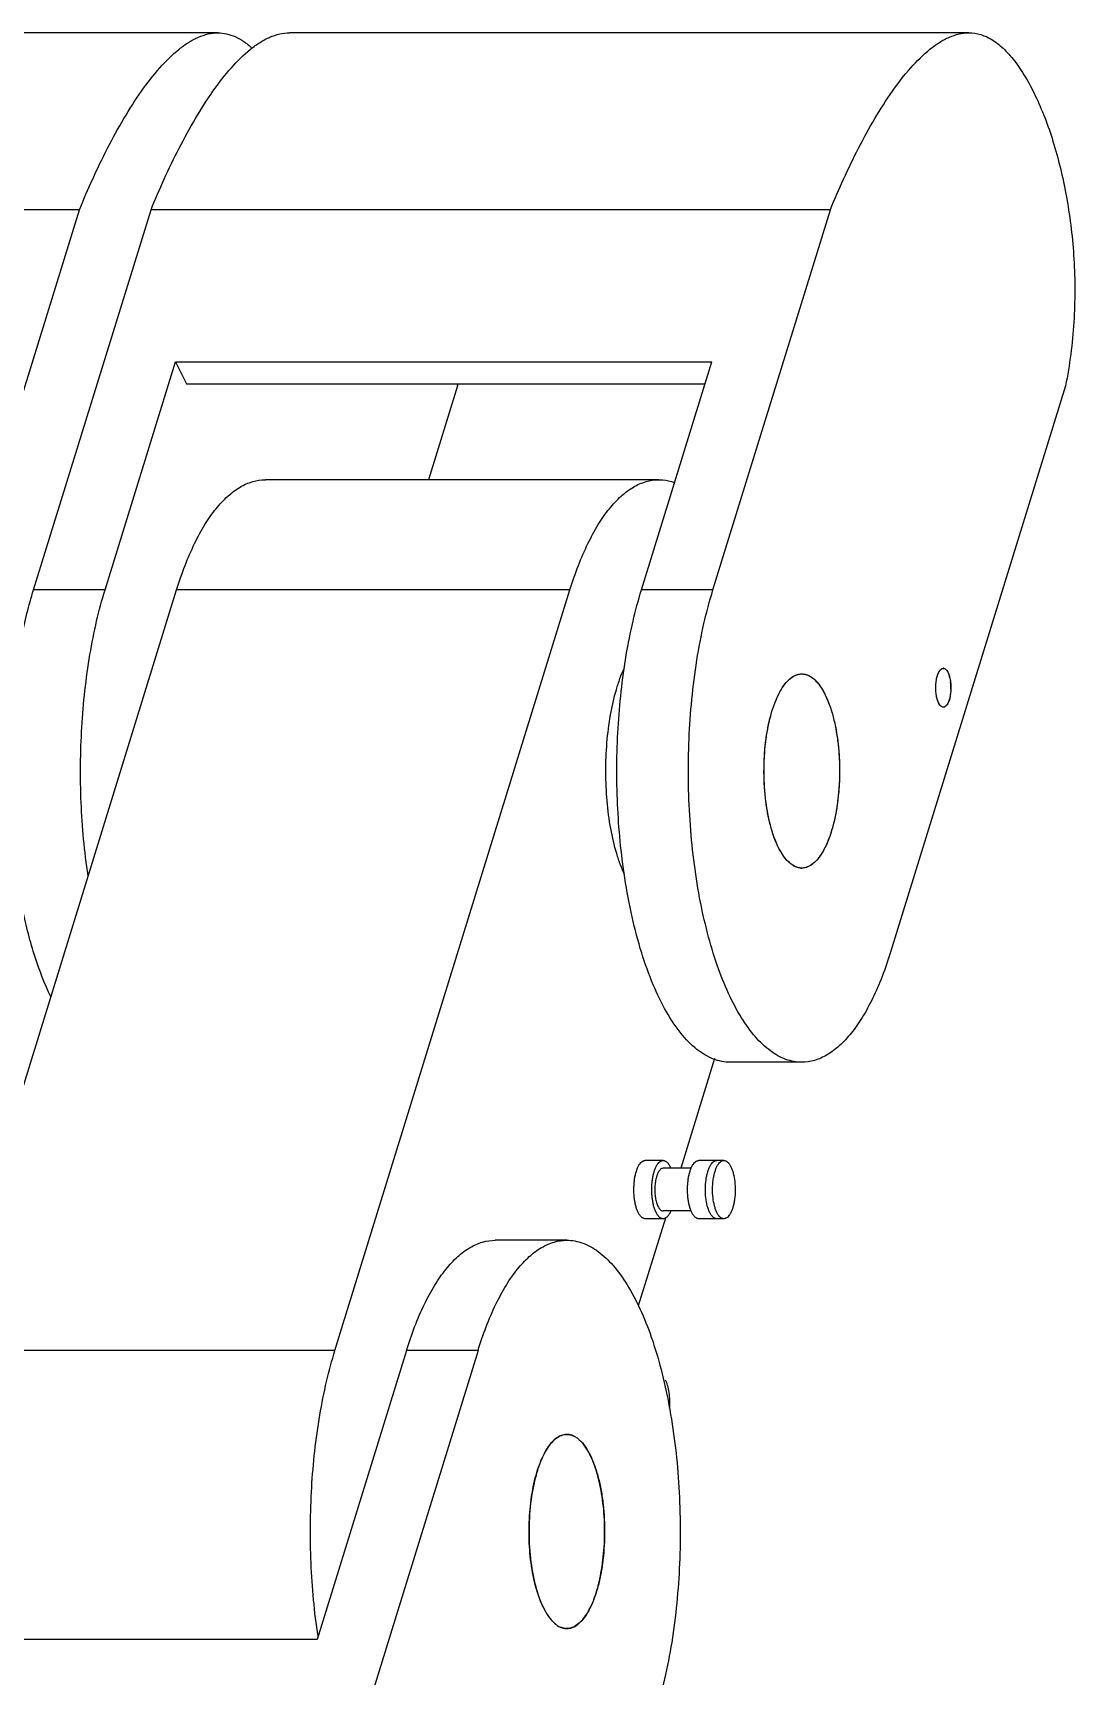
# Model space of a CAD drawing. Header units: inches. Extents: x 0 to 22, y 0 to 17.
# Drawn here: x 16.858 to 17.915, y 14.071 to 15.737 of the extents above; entities that cross this region are included whole.
import ezdxf

# ---------------------------------------------------------------- set-up
doc = ezdxf.new("R2010")
doc.units = ezdxf.units.IN
doc.header["$LTSCALE"] = 1.21
doc.header["$MEASUREMENT"] = 0
doc.layers.get('0').update_dxf_attribs({"linetype": 'CONTINUOUS'})
doc.layers.add('02___PRT_ALL_AXES', color=7, linetype='CONTINUOUS')

msp = doc.modelspace()

# ---------------------------------------------------------------- linework, layer by layer
at = {"color": 7, "linetype": 'Continuous'}
for p, q in [((17.0462, 15.7369), (16.3572, 15.7369)), ((17.8077, 15.7369), (17.1187, 15.7369)), ((16.9057, 15.5576), (16.2168, 15.5576)), ((16.7866, 15.1721), (16.9057, 15.5576)), ((16.8591, 15.1721), (16.9783, 15.5576)), ((17.6672, 15.5576), (16.9783, 15.5576)), ((17.5481, 15.1721), (17.6672, 15.5576)), ((17.9056, 15.3789), (17.7283, 14.805)), ((17.7794, 15.0542), (17.7788, 15.0547)), ((17.7818, 15.0532), (17.7811, 15.0533)), ((17.6223, 14.8989), (17.6204, 14.9013)), ((17.6294, 14.8927), (17.6273, 14.8941)), ((17.6382, 14.6932), (17.5657, 14.6932)), ((17.3099, 14.4011), (17.0313, 13.4996)), ((17.2373, 14.4011), (17.1468, 14.1081)), ((17.3099, 14.4011), (17.2373, 14.4011)), ((17.1468, 14.1081), (16.6029, 14.1081))]:
    msp.add_line(p, q, dxfattribs=at)
for centre, radius, start, end in [((17.6382, 14.9051), 0.015, 263.7673, 269.9956), ((17.3988, 14.2973), 0.0188, 63.4301, 68.0343), ((17.3841, 14.2799), 0.0418, 38.4201, 42.1665), ((17.4151, 14.1545), 0.0408, 218.3883, 222.222), ((17.401, 14.1378), 0.0188, 243.4226, 248.0173)]:
    msp.add_arc(centre, radius, start, end, dxfattribs=at)
for points, knots in [([(16.9057, 15.5576), (16.91, 15.568), (16.919, 15.589), (16.9339, 15.6199), (16.9502, 15.6498), (16.9677, 15.6772), (16.9861, 15.7011), (17.0025, 15.7175), (17.0161, 15.7273), (17.026, 15.7327), (17.036, 15.736), (17.0428, 15.7369), (17.0462, 15.7369)], [0, 0, 0, 0, 0.14277, 0.289472, 0.434821, 0.573802, 0.701902, 0.815614, 0.866603, 0.913822, 0.957894, 1, 1, 1, 1]), ([(16.9783, 15.5576), (16.9825, 15.568), (16.9915, 15.589), (17.0064, 15.6199), (17.0228, 15.6498), (17.0402, 15.6772), (17.0586, 15.7011), (17.075, 15.7175), (17.0886, 15.7273), (17.0985, 15.7327), (17.1085, 15.736), (17.1154, 15.7369), (17.1187, 15.7369)], [0, 0, 0, 0, 0.14277, 0.289472, 0.434821, 0.573802, 0.701902, 0.815614, 0.866603, 0.913822, 0.957894, 1, 1, 1, 1]), ([(17.0462, 15.7369), (17.0491, 15.7369), (17.0551, 15.7362), (17.064, 15.7332), (17.0728, 15.7282), (17.0782, 15.7237), (17.0808, 15.7212)], [0, 0, 0, 0, 0.22672, 0.462505, 0.717796, 1, 1, 1, 1]), ([(17.6672, 15.5576), (17.6715, 15.568), (17.6805, 15.589), (17.6954, 15.6199), (17.7117, 15.6498), (17.7292, 15.6772), (17.7476, 15.7011), (17.764, 15.7175), (17.7776, 15.7273), (17.7875, 15.7327), (17.7975, 15.736), (17.8043, 15.7369), (17.8077, 15.7369)], [0, 0, 0, 0, 0.14277, 0.289472, 0.434821, 0.573802, 0.701902, 0.815614, 0.866603, 0.913822, 0.957894, 1, 1, 1, 1]), ([(17.8077, 15.7369), (17.8118, 15.7369), (17.8203, 15.7356), (17.8327, 15.7296), (17.8446, 15.7197), (17.8559, 15.7063), (17.8667, 15.6897), (17.8768, 15.6701), (17.8861, 15.6479), (17.8974, 15.6141), (17.9083, 15.5672), (17.9154, 15.5068), (17.9154, 15.4432), (17.91, 15.4002), (17.9056, 15.3789)], [0, 0, 0, 0, 0.030941, 0.064361, 0.102568, 0.146495, 0.196304, 0.251775, 0.312485, 0.377904, 0.520441, 0.674609, 0.835774, 1, 1, 1, 1]), ([(16.8767, 14.7594), (16.8704, 14.7725), (16.8593, 14.8014), (16.8471, 14.8487), (16.8386, 14.9011), (16.8342, 14.9568), (16.8339, 15.0137), (16.8379, 15.0696), (16.8459, 15.1225), (16.8542, 15.1562), (16.8591, 15.1721)], [0, 0, 0, 0, 0.103271, 0.220229, 0.347719, 0.481894, 0.618509, 0.753188, 0.881649, 1, 1, 1, 1]), ([(17.6382, 14.6932), (17.6355, 14.6932), (17.63, 14.6937), (17.6189, 14.6968), (17.6051, 14.7047), (17.59, 14.7193), (17.5759, 14.7391), (17.5631, 14.7636), (17.5517, 14.7924), (17.542, 14.825), (17.5341, 14.8607), (17.5282, 14.8989), (17.5232, 14.9526), (17.5224, 15.0204), (17.5288, 15.087), (17.5384, 15.1373), (17.5446, 15.1608), (17.5481, 15.1721)], [0, 0, 0, 0, 0.015434, 0.031282, 0.065565, 0.10516, 0.151181, 0.203934, 0.263184, 0.328333, 0.398527, 0.472727, 0.549763, 0.707215, 0.860564, 0.932599, 1, 1, 1, 1]), ([(17.6144, 14.9114), (17.6128, 14.9146), (17.61, 14.9214), (17.6065, 14.9325), (17.6037, 14.9448), (17.6009, 14.9626), (17.5994, 14.986), (17.6004, 15.0094), (17.6029, 15.0275), (17.6054, 15.0402), (17.6086, 15.0517), (17.6125, 15.0619), (17.6168, 15.0707), (17.6228, 15.0793), (17.6286, 15.0844), (17.6328, 15.086)], [0, 0, 0, 0, 0.056581, 0.119266, 0.187185, 0.259269, 0.410879, 0.563496, 0.636807, 0.706389, 0.771106, 0.83001, 0.882414, 0.928006, 1, 1, 1, 1]), ([(17.6328, 15.086), (17.6332, 15.0861), (17.635, 15.0867), (17.6368, 15.0869), (17.6382, 15.0869)], [0, 0, 0, 0, 0.256386, 1, 1, 1, 1]), ([(17.6382, 15.0869), (17.6393, 15.0869), (17.6415, 15.0867), (17.6447, 15.0856), (17.6479, 15.0839), (17.6522, 15.0805), (17.6572, 15.0745), (17.6605, 15.0688), (17.662, 15.0656)], [0, 0, 0, 0, 0.096243, 0.196144, 0.302894, 0.41894, 0.684601, 1, 1, 1, 1]), ([(17.777, 15.0575), (17.7764, 15.0588), (17.7754, 15.0616), (17.7744, 15.0664), (17.774, 15.0716), (17.7741, 15.0769), (17.7748, 15.082), (17.776, 15.0863), (17.7776, 15.0897), (17.779, 15.0915), (17.7798, 15.092)], [0, 0, 0, 0, 0.115918, 0.251536, 0.398944, 0.548735, 0.691242, 0.817652, 0.921336, 1, 1, 1, 1]), ([(17.7798, 15.092), (17.7801, 15.0922), (17.7807, 15.0925), (17.7814, 15.0926), (17.7818, 15.0926)], [0, 0, 0, 0, 0.519743, 1, 1, 1, 1]), ([(17.7818, 15.0926), (17.7822, 15.0926), (17.7831, 15.0924), (17.7844, 15.0915), (17.7856, 15.0901), (17.7862, 15.089), (17.7865, 15.0883)], [0, 0, 0, 0, 0.195453, 0.417887, 0.684137, 1, 1, 1, 1]), ([(17.7865, 15.0883), (17.7872, 15.0869), (17.7883, 15.0836), (17.7892, 15.0783), (17.7895, 15.0724), (17.7891, 15.0666), (17.7881, 15.0614), (17.7867, 15.0576), (17.7853, 15.0554), (17.7842, 15.0542), (17.783, 15.0534), (17.7822, 15.0532), (17.7818, 15.0532)], [0, 0, 0, 0, 0.123478, 0.269116, 0.426163, 0.582115, 0.724639, 0.843461, 0.892109, 0.933463, 0.968606, 1, 1, 1, 1]), ([(17.662, 15.0656), (17.6637, 15.0623), (17.6667, 15.055), (17.6703, 15.0431), (17.6731, 15.0299), (17.6759, 15.0108), (17.6771, 14.986), (17.6754, 14.9613), (17.6722, 14.9425), (17.6691, 14.9297), (17.6653, 14.9183), (17.6608, 14.9086), (17.6558, 14.9007), (17.6504, 14.8948), (17.6453, 14.8915), (17.6412, 14.8903), (17.6392, 14.8901), (17.6382, 14.8901)], [0, 0, 0, 0, 0.058463, 0.123539, 0.194204, 0.269182, 0.426126, 0.581977, 0.655628, 0.724504, 0.787407, 0.843419, 0.892034, 0.933363, 0.968483, 0.984493, 1, 1, 1, 1]), ([(17.7788, 15.0547), (17.7787, 15.0549), (17.7779, 15.0557), (17.7774, 15.0567), (17.777, 15.0575)], [0, 0, 0, 0, 0.224256, 1, 1, 1, 1]), ([(17.7811, 15.0533), (17.781, 15.0533), (17.7803, 15.0535), (17.7798, 15.0539), (17.7794, 15.0542)], [0, 0, 0, 0, 0.23374, 1, 1, 1, 1]), ([(17.6204, 14.9013), (17.6199, 14.9021), (17.6176, 14.9053), (17.6157, 14.9087), (17.6144, 14.9114)], [0, 0, 0, 0, 0.233228, 1, 1, 1, 1]), ([(17.6273, 14.8941), (17.6269, 14.8944), (17.6251, 14.8959), (17.6235, 14.8976), (17.6223, 14.8989)], [0, 0, 0, 0, 0.236182, 1, 1, 1, 1]), ([(17.6366, 14.8902), (17.6353, 14.8903), (17.6328, 14.8909), (17.6305, 14.892), (17.6294, 14.8927)], [0, 0, 0, 0, 0.484053, 1, 1, 1, 1]), ([(17.7283, 14.805), (17.7257, 14.7966), (17.7202, 14.7807), (17.7107, 14.7585), (17.7002, 14.7392), (17.689, 14.7229), (17.6771, 14.71), (17.6646, 14.7005), (17.6516, 14.6946), (17.6425, 14.6932), (17.6382, 14.6932)], [0, 0, 0, 0, 0.172764, 0.331903, 0.476365, 0.605857, 0.720776, 0.822579, 0.914149, 1, 1, 1, 1]), ([(17.5267, 14.541), (17.5262, 14.542), (17.5253, 14.5442), (17.5242, 14.5478), (17.5233, 14.5517), (17.5227, 14.556), (17.5224, 14.5604), (17.5223, 14.5649), (17.5225, 14.5694), (17.5229, 14.5738), (17.5236, 14.5779), (17.5245, 14.5818), (17.5257, 14.5852), (17.527, 14.5881), (17.5285, 14.5905), (17.5299, 14.592), (17.5311, 14.5929), (17.532, 14.5933), (17.5329, 14.5936), (17.5335, 14.5937), (17.5338, 14.5937)], [0, 0, 0, 0, 0.058449, 0.123508, 0.194155, 0.269115, 0.346943, 0.426092, 0.504966, 0.581979, 0.655611, 0.72447, 0.787357, 0.843355, 0.891958, 0.933277, 0.951537, 0.968491, 0.984497, 1, 1, 1, 1]), ([(17.5338, 14.5346), (17.5335, 14.5346), (17.5328, 14.5347), (17.5319, 14.535), (17.5309, 14.5355), (17.53, 14.5362), (17.5291, 14.5372), (17.5279, 14.5387), (17.5271, 14.54), (17.5267, 14.541)], [0, 0, 0, 0, 0.096203, 0.196063, 0.302766, 0.418767, 0.545741, 0.684731, 1, 1, 1, 1]), ([(17.2373, 14.4011), (17.2423, 14.4171), (17.2508, 14.4398), (17.2654, 14.4669), (17.2766, 14.4831), (17.2885, 14.4961), (17.301, 14.5056), (17.314, 14.5115), (17.3231, 14.5128), (17.3274, 14.5128)], [0, 0, 0, 0, 0.331745, 0.476243, 0.60576, 0.72071, 0.822537, 0.914128, 1, 1, 1, 1]), ([(17.3099, 14.4011), (17.3148, 14.4171), (17.3233, 14.4398), (17.3379, 14.4669), (17.3491, 14.4831), (17.361, 14.4961), (17.3735, 14.5056), (17.3866, 14.5115), (17.3956, 14.5128), (17.3999, 14.5128)], [0, 0, 0, 0, 0.331745, 0.476243, 0.60576, 0.72071, 0.822537, 0.914128, 1, 1, 1, 1]), ([(17.3999, 14.5128), (17.4054, 14.5128), (17.4169, 14.5106), (17.433, 14.5014), (17.4481, 14.4867), (17.4622, 14.4669), (17.475, 14.4425), (17.4864, 14.4137), (17.4961, 14.3811), (17.5069, 14.3322), (17.5148, 14.2664), (17.5157, 14.1857), (17.5093, 14.119), (17.4997, 14.0688), (17.4935, 14.0452), (17.49, 14.034)], [0, 0, 0, 0, 0.031168, 0.065458, 0.105061, 0.15109, 0.203852, 0.263113, 0.328275, 0.398482, 0.54968, 0.707161, 0.860537, 0.932589, 1, 1, 1, 1]), ([(17.3703, 14.1553), (17.3691, 14.159), (17.3669, 14.1668), (17.3636, 14.1836), (17.3614, 14.2059), (17.3616, 14.233), (17.3642, 14.2551), (17.3677, 14.2715), (17.371, 14.2825), (17.3748, 14.2922), (17.3791, 14.3005), (17.3838, 14.3071), (17.3888, 14.3121), (17.3942, 14.3152), (17.3981, 14.316), (17.3999, 14.316)], [0, 0, 0, 0, 0.066893, 0.138541, 0.291497, 0.448975, 0.600457, 0.670865, 0.73624, 0.795707, 0.848649, 0.894818, 0.934508, 0.968832, 1, 1, 1, 1]), ([(17.3999, 14.316), (17.3979, 14.316), (17.3937, 14.315), (17.3878, 14.3113), (17.3823, 14.3054), (17.3773, 14.2975), (17.3728, 14.2877), (17.3675, 14.2719), (17.363, 14.2491), (17.361, 14.2201), (17.3624, 14.1908), (17.3671, 14.1639), (17.3726, 14.1475), (17.3761, 14.1404)], [0, 0, 0, 0, 0.031389, 0.066524, 0.107875, 0.156513, 0.212551, 0.275486, 0.417983, 0.573909, 0.73093, 0.876542, 1, 1, 1, 1]), ([(17.3999, 14.316), (17.401, 14.316), (17.4032, 14.3157), (17.4064, 14.3146), (17.4096, 14.3129), (17.4139, 14.3095), (17.419, 14.3035), (17.4222, 14.2978), (17.4238, 14.2946)], [0, 0, 0, 0, 0.096243, 0.196144, 0.302894, 0.41894, 0.684601, 1, 1, 1, 1]), ([(17.4059, 14.3148), (17.4054, 14.315), (17.4035, 14.3156), (17.4014, 14.316), (17.3999, 14.316)], [0, 0, 0, 0, 0.257568, 1, 1, 1, 1]), ([(17.4238, 14.2946), (17.4254, 14.2913), (17.4284, 14.284), (17.432, 14.2721), (17.4349, 14.2589), (17.4376, 14.2398), (17.4388, 14.215), (17.4371, 14.1903), (17.434, 14.1715), (17.4309, 14.1587), (17.427, 14.1474), (17.4226, 14.1376), (17.4176, 14.1297), (17.4121, 14.1238), (17.407, 14.1206), (17.4029, 14.1193), (17.4009, 14.1191), (17.3999, 14.1191)], [0, 0, 0, 0, 0.058463, 0.123539, 0.194204, 0.269182, 0.426126, 0.581977, 0.655628, 0.724504, 0.787407, 0.843419, 0.892034, 0.933363, 0.968483, 0.984493, 1, 1, 1, 1]), ([(17.4238, 14.2946), (17.4232, 14.2957), (17.4212, 14.2996), (17.4188, 14.3034), (17.4168, 14.3059)], [0, 0, 0, 0, 0.269313, 1, 1, 1, 1]), ([(17.4296, 14.2798), (17.4292, 14.2811), (17.4275, 14.2862), (17.4255, 14.2911), (17.4238, 14.2946)], [0, 0, 0, 0, 0.265082, 1, 1, 1, 1]), ([(17.3999, 14.1191), (17.4018, 14.1191), (17.4056, 14.1198), (17.411, 14.123), (17.4161, 14.1279), (17.4208, 14.1346), (17.4251, 14.1428), (17.4304, 14.1564), (17.4352, 14.1762), (17.4383, 14.2021), (17.4385, 14.2292), (17.4358, 14.2554), (17.4321, 14.2721), (17.4296, 14.2798)], [0, 0, 0, 0, 0.031173, 0.065502, 0.105202, 0.151375, 0.204328, 0.263804, 0.399517, 0.551024, 0.708528, 0.861512, 1, 1, 1, 1]), ([(17.3761, 14.1404), (17.3756, 14.1416), (17.3733, 14.1464), (17.3715, 14.1514), (17.3703, 14.1553)], [0, 0, 0, 0, 0.234784, 1, 1, 1, 1]), ([(17.3761, 14.1404), (17.3777, 14.1373), (17.3809, 14.1316), (17.3867, 14.1247), (17.3931, 14.1202), (17.3978, 14.1191), (17.3999, 14.1191)], [0, 0, 0, 0, 0.315817, 0.582123, 0.804556, 1, 1, 1, 1]), ([(17.3999, 14.1191), (17.3989, 14.1191), (17.3969, 14.1193), (17.3949, 14.1199), (17.394, 14.1203)], [0, 0, 0, 0, 0.491906, 1, 1, 1, 1])]:
    msp.add_open_spline(points, degree=3, knots=knots, dxfattribs=at)
at = {"layer": '02___PRT_ALL_AXES', "color": 7, "linetype": 'Continuous'}
for p, q in [((16.9317, 15.1721), (17.0031, 15.4034)), ((17.0031, 15.4034), (17.0142, 15.3809)), ((17.0031, 15.4034), (17.5471, 15.4034)), ((17.4756, 15.1721), (17.5471, 15.4034)), ((17.0142, 15.3809), (17.5401, 15.3809)), ((17.2892, 15.3789), (17.2598, 15.2838)), ((17.4931, 15.2838), (17.0943, 15.2838)), ((16.7659, 14.4011), (17.0042, 15.1721)), ((16.9317, 15.1721), (16.8591, 15.1721)), ((17.4031, 15.1721), (17.0042, 15.1721)), ((17.1648, 14.4011), (17.4031, 15.1721)), ((17.5481, 15.1721), (17.4756, 15.1721)), ((17.647, 15.0843), (17.649, 15.0829)), ((17.654, 15.0781), (17.656, 15.0757)), ((17.7841, 15.0917), (17.7847, 15.0911)), ((17.7865, 15.0883), (17.788, 15.0843)), ((17.7883, 15.0831), (17.789, 15.079)), ((17.7894, 15.0712), (17.789, 15.0669)), ((17.7841, 15.0542), (17.7837, 15.0539)), ((17.7857, 15.056), (17.7841, 15.0542)), ((17.7862, 15.0569), (17.7857, 15.056)), ((17.5498, 14.6969), (17.5155, 14.5858)), ((17.4976, 14.5937), (17.4794, 14.5937)), ((17.526, 14.5858), (17.4976, 14.5858)), ((17.5592, 14.5937), (17.5338, 14.5937)), ((17.4999, 14.5352), (17.4724, 14.4464)), ((17.4976, 14.5346), (17.4794, 14.5346)), ((17.526, 14.5425), (17.4976, 14.5425)), ((17.5592, 14.5346), (17.5338, 14.5346)), ((17.5502, 14.5349), (17.5497, 14.5352)), ((17.5519, 14.5346), (17.5502, 14.5349)), ((17.3999, 14.5128), (17.3274, 14.5128)), ((17.1648, 14.4011), (16.7659, 14.4011))]:
    msp.add_line(p, q, dxfattribs=at)
for centre, radius, start, end in [((16.8616, 15.4662), 0.4364, 348.4647, 348.7243), ((17.7817, 15.0896), 0.00304, 77.5752, 89.9706), ((17.7569, 15.0757), 0.0322, 13.1486, 15.5102), ((17.7441, 15.0733), 0.0453, 5.7558, 7.2584), ((17.7401, 15.0729), 0.0493, 359.4074, 5.726), ((17.7465, 15.0722), 0.0429, 350.9076, 352.8596), ((17.7394, 15.0729), 0.05, 358.0489, 359.4565), ((17.4803, 14.5753), 0.0272, 22.823, 26.1119), ((17.5566, 14.5453), 0.0123, 218.4865, 221.8385)]:
    msp.add_arc(centre, radius, start, end, dxfattribs=at)
for points, knots in [([(17.0042, 15.1721), (17.0068, 15.1804), (17.0122, 15.1963), (17.0218, 15.2185), (17.0322, 15.2379), (17.0434, 15.2541), (17.0554, 15.267), (17.0679, 15.2766), (17.0809, 15.2824), (17.0899, 15.2838), (17.0943, 15.2838)], [0, 0, 0, 0, 0.172764, 0.331903, 0.476365, 0.605857, 0.720776, 0.822579, 0.914149, 1, 1, 1, 1]), ([(17.4031, 15.1721), (17.4057, 15.1804), (17.4111, 15.1963), (17.4207, 15.2185), (17.4311, 15.2379), (17.4423, 15.2541), (17.4542, 15.267), (17.4667, 15.2766), (17.4798, 15.2824), (17.4888, 15.2838), (17.4931, 15.2838)], [0, 0, 0, 0, 0.172764, 0.331903, 0.476365, 0.605857, 0.720776, 0.822579, 0.914149, 1, 1, 1, 1]), ([(17.4931, 15.2838), (17.4945, 15.2838), (17.4999, 15.2836), (17.5052, 15.2823), (17.509, 15.281)], [0, 0, 0, 0, 0.2464, 1, 1, 1, 1]), ([(16.9144, 14.8823), (16.9107, 14.9069), (16.9061, 14.9572), (16.9068, 15.0323), (16.9135, 15.0938), (16.9226, 15.14), (16.9284, 15.1617), (16.9317, 15.1721)], [0, 0, 0, 0, 0.255299, 0.516785, 0.769625, 0.888436, 1, 1, 1, 1]), ([(17.4587, 14.8802), (17.4549, 14.9049), (17.4501, 14.9555), (17.4506, 15.0312), (17.4573, 15.0931), (17.4665, 15.1397), (17.4724, 15.1616), (17.4756, 15.1721)], [0, 0, 0, 0, 0.254948, 0.516469, 0.769502, 0.888397, 1, 1, 1, 1]), ([(17.4585, 14.8833), (17.457, 14.8866), (17.4541, 14.8937), (17.4489, 14.9092), (17.444, 14.9308), (17.4403, 14.9585), (17.4391, 14.9877), (17.4402, 15.0168), (17.4437, 15.0447), (17.4486, 15.0664), (17.4536, 15.0821), (17.4565, 15.0892), (17.458, 15.0926)], [0, 0, 0, 0, 0.051492, 0.10708, 0.22879, 0.361039, 0.498832, 0.636786, 0.769507, 0.891968, 0.948013, 1, 1, 1, 1]), ([(17.6144, 14.9114), (17.6127, 14.9148), (17.6097, 14.9221), (17.6047, 14.9386), (17.6007, 14.9618), (17.5993, 14.9911), (17.601, 15.0158), (17.6041, 15.0346), (17.6073, 15.0473), (17.6111, 15.0587), (17.6156, 15.0684), (17.6206, 15.0764), (17.626, 15.0823), (17.6319, 15.086), (17.6362, 15.0869), (17.6382, 15.0869)], [0, 0, 0, 0, 0.058466, 0.123575, 0.269154, 0.426135, 0.582023, 0.655691, 0.724583, 0.787501, 0.843527, 0.892152, 0.933491, 0.96862, 1, 1, 1, 1]), ([(17.6382, 15.0869), (17.6397, 15.0869), (17.6428, 15.0865), (17.6456, 15.0852), (17.647, 15.0843)], [0, 0, 0, 0, 0.483109, 1, 1, 1, 1]), ([(17.649, 15.0829), (17.6495, 15.0826), (17.6513, 15.0811), (17.6529, 15.0795), (17.654, 15.0781)], [0, 0, 0, 0, 0.236149, 1, 1, 1, 1]), ([(17.777, 15.0575), (17.7763, 15.0589), (17.7752, 15.0622), (17.7743, 15.0676), (17.774, 15.0734), (17.7744, 15.0792), (17.7754, 15.0845), (17.7768, 15.0882), (17.7782, 15.0905), (17.7793, 15.0917), (17.7805, 15.0924), (17.7814, 15.0926), (17.7818, 15.0926)], [0, 0, 0, 0, 0.123468, 0.269118, 0.426164, 0.582118, 0.724641, 0.843465, 0.892105, 0.933467, 0.968605, 1, 1, 1, 1]), ([(17.7824, 15.0925), (17.7825, 15.0925), (17.7832, 15.0923), (17.7837, 15.092), (17.7841, 15.0917)], [0, 0, 0, 0, 0.233655, 1, 1, 1, 1]), ([(17.7847, 15.0911), (17.7848, 15.0909), (17.7856, 15.0901), (17.7861, 15.0891), (17.7865, 15.0883)], [0, 0, 0, 0, 0.224666, 1, 1, 1, 1]), ([(17.656, 15.0757), (17.6565, 15.075), (17.6588, 15.0718), (17.6607, 15.0683), (17.662, 15.0656)], [0, 0, 0, 0, 0.233381, 1, 1, 1, 1]), ([(17.662, 15.0656), (17.6625, 15.0646), (17.6644, 15.0605), (17.6661, 15.0561), (17.6672, 15.0528)], [0, 0, 0, 0, 0.236274, 1, 1, 1, 1]), ([(17.7888, 15.0654), (17.7886, 15.0638), (17.7879, 15.0609), (17.7869, 15.0581), (17.7862, 15.0569)], [0, 0, 0, 0, 0.543109, 1, 1, 1, 1]), ([(17.6672, 15.0528), (17.6696, 15.0456), (17.6734, 15.03), (17.6764, 15.0055), (17.6768, 14.9797), (17.6746, 14.9546), (17.6707, 14.9349), (17.6662, 14.921), (17.6625, 14.9121), (17.6583, 14.9045), (17.6528, 14.8969), (17.6474, 14.8925), (17.6436, 14.8911)], [0, 0, 0, 0, 0.131845, 0.278238, 0.430663, 0.579954, 0.717274, 0.77908, 0.835288, 0.885427, 0.929344, 1, 1, 1, 1]), ([(17.7818, 15.0532), (17.7813, 15.0532), (17.7804, 15.0535), (17.7791, 15.0543), (17.7779, 15.0557), (17.7773, 15.0569), (17.777, 15.0575)], [0, 0, 0, 0, 0.195383, 0.417879, 0.68448, 1, 1, 1, 1]), ([(17.7837, 15.0539), (17.7835, 15.0538), (17.7829, 15.0534), (17.7822, 15.0532), (17.7818, 15.0532)], [0, 0, 0, 0, 0.268275, 1, 1, 1, 1]), ([(17.6382, 14.8901), (17.636, 14.8901), (17.6313, 14.8912), (17.625, 14.8957), (17.6191, 14.9026), (17.6159, 14.9083), (17.6144, 14.9114)], [0, 0, 0, 0, 0.195452, 0.417894, 0.684104, 1, 1, 1, 1]), ([(17.5657, 14.6932), (17.5628, 14.6932), (17.5569, 14.6938), (17.5451, 14.6973), (17.5304, 14.7063), (17.5144, 14.723), (17.4997, 14.7452), (17.4865, 14.7728), (17.475, 14.805), (17.4655, 14.8413), (17.4607, 14.8669), (17.4587, 14.8802)], [0, 0, 0, 0, 0.037641, 0.076425, 0.161084, 0.260067, 0.37604, 0.509454, 0.659324, 0.823709, 1, 1, 1, 1]), ([(17.6436, 14.8911), (17.6432, 14.8909), (17.6414, 14.8904), (17.6396, 14.8901), (17.6382, 14.8901)], [0, 0, 0, 0, 0.256374, 1, 1, 1, 1]), ([(17.4723, 14.541), (17.4718, 14.542), (17.4709, 14.5442), (17.4698, 14.5478), (17.4689, 14.5517), (17.4683, 14.556), (17.468, 14.5604), (17.4679, 14.5649), (17.4681, 14.5694), (17.4685, 14.5738), (17.4692, 14.5779), (17.4701, 14.5818), (17.4713, 14.5852), (17.4726, 14.5881), (17.4741, 14.5905), (17.4756, 14.592), (17.4768, 14.5929), (17.4776, 14.5933), (17.4785, 14.5936), (17.4791, 14.5937), (17.4794, 14.5937)], [0, 0, 0, 0, 0.058449, 0.123508, 0.194155, 0.269115, 0.346943, 0.426092, 0.504966, 0.581979, 0.655611, 0.72447, 0.787357, 0.843355, 0.891958, 0.933277, 0.951537, 0.968491, 0.984497, 1, 1, 1, 1]), ([(17.4904, 14.541), (17.4899, 14.542), (17.489, 14.5442), (17.4879, 14.5478), (17.4871, 14.5517), (17.4865, 14.556), (17.4861, 14.5604), (17.486, 14.5649), (17.4862, 14.5694), (17.4866, 14.5738), (17.4873, 14.5779), (17.4883, 14.5818), (17.4894, 14.5852), (17.4908, 14.5881), (17.4923, 14.5905), (17.4937, 14.592), (17.4949, 14.5929), (17.4958, 14.5933), (17.4967, 14.5936), (17.4973, 14.5937), (17.4976, 14.5937)], [0, 0, 0, 0, 0.058449, 0.123508, 0.194155, 0.269115, 0.346943, 0.426092, 0.504966, 0.581979, 0.655611, 0.72447, 0.787357, 0.843356, 0.891958, 0.933277, 0.951537, 0.968491, 0.984497, 1, 1, 1, 1]), ([(17.4941, 14.5839), (17.4937, 14.5835), (17.4931, 14.5825), (17.4922, 14.5809), (17.4914, 14.5791), (17.4907, 14.5769), (17.4902, 14.5746), (17.4895, 14.5712), (17.4891, 14.5668), (17.4891, 14.5613), (17.4896, 14.5569), (17.4902, 14.5535), (17.4908, 14.5512), (17.4915, 14.5491), (17.492, 14.5478), (17.4923, 14.5472)], [0, 0, 0, 0, 0.042224, 0.090116, 0.143534, 0.202064, 0.265097, 0.331881, 0.473145, 0.618291, 0.759314, 0.825895, 0.888671, 0.946914, 1, 1, 1, 1]), ([(17.4976, 14.5858), (17.4973, 14.5858), (17.4966, 14.5857), (17.4957, 14.5853), (17.4949, 14.5847), (17.4944, 14.5842), (17.4941, 14.5839)], [0, 0, 0, 0, 0.220718, 0.45449, 0.711882, 1, 1, 1, 1]), ([(17.4976, 14.5937), (17.4979, 14.5937), (17.4985, 14.5936), (17.4995, 14.5933), (17.5005, 14.5927), (17.5014, 14.592), (17.5023, 14.5911), (17.5035, 14.5895), (17.5042, 14.5882), (17.5047, 14.5873)], [0, 0, 0, 0, 0.096204, 0.196064, 0.302765, 0.418768, 0.545743, 0.68473, 1, 1, 1, 1]), ([(17.5448, 14.541), (17.5443, 14.542), (17.5434, 14.5442), (17.5419, 14.5491), (17.5407, 14.5561), (17.5403, 14.5649), (17.5408, 14.5723), (17.5417, 14.5779), (17.5427, 14.5818), (17.5438, 14.5852), (17.5452, 14.5881), (17.5467, 14.5905), (17.5483, 14.5923), (17.5501, 14.5934), (17.5513, 14.5937), (17.5519, 14.5937)], [0, 0, 0, 0, 0.058454, 0.123578, 0.269153, 0.426136, 0.582023, 0.655691, 0.724582, 0.787502, 0.843526, 0.892152, 0.933493, 0.968619, 1, 1, 1, 1]), ([(17.5521, 14.541), (17.5516, 14.542), (17.5507, 14.5442), (17.5492, 14.5491), (17.548, 14.5561), (17.5475, 14.5649), (17.548, 14.5723), (17.549, 14.5779), (17.5499, 14.5818), (17.5511, 14.5852), (17.5524, 14.5881), (17.5539, 14.5905), (17.5556, 14.5923), (17.5573, 14.5934), (17.5586, 14.5937), (17.5592, 14.5937)], [0, 0, 0, 0, 0.058454, 0.123578, 0.269153, 0.426136, 0.582023, 0.655691, 0.724582, 0.787502, 0.843526, 0.892152, 0.933493, 0.968619, 1, 1, 1, 1]), ([(17.5592, 14.5937), (17.5599, 14.5937), (17.5613, 14.5933), (17.5632, 14.592), (17.5649, 14.5899), (17.5659, 14.5882), (17.5663, 14.5873)], [0, 0, 0, 0, 0.195444, 0.417877, 0.684183, 1, 1, 1, 1]), ([(17.5663, 14.5873), (17.5668, 14.5863), (17.5677, 14.5841), (17.5692, 14.5791), (17.5704, 14.5722), (17.5709, 14.5634), (17.5704, 14.556), (17.5694, 14.5503), (17.5685, 14.5465), (17.5673, 14.5431), (17.566, 14.5401), (17.5645, 14.5378), (17.5629, 14.536), (17.5611, 14.5349), (17.5598, 14.5346), (17.5592, 14.5346)], [0, 0, 0, 0, 0.058454, 0.123578, 0.269153, 0.426136, 0.582023, 0.655691, 0.724582, 0.787502, 0.843526, 0.892152, 0.933493, 0.968619, 1, 1, 1, 1]), ([(17.4923, 14.5472), (17.4926, 14.5466), (17.4931, 14.5457), (17.4938, 14.5448), (17.4941, 14.5444)], [0, 0, 0, 0, 0.530571, 1, 1, 1, 1]), ([(17.4941, 14.5444), (17.4944, 14.5441), (17.4949, 14.5436), (17.4957, 14.5429), (17.4966, 14.5426), (17.4973, 14.5425), (17.4976, 14.5425)], [0, 0, 0, 0, 0.288045, 0.545436, 0.779237, 1, 1, 1, 1]), ([(17.4794, 14.5346), (17.4791, 14.5346), (17.4784, 14.5347), (17.4775, 14.535), (17.4765, 14.5355), (17.4756, 14.5362), (17.4747, 14.5372), (17.4735, 14.5387), (17.4727, 14.54), (17.4723, 14.541)], [0, 0, 0, 0, 0.096203, 0.196063, 0.302766, 0.418767, 0.545741, 0.684731, 1, 1, 1, 1]), ([(17.4976, 14.5346), (17.4972, 14.5346), (17.4966, 14.5347), (17.4956, 14.535), (17.4947, 14.5355), (17.4937, 14.5362), (17.4928, 14.5372), (17.4916, 14.5387), (17.4909, 14.54), (17.4904, 14.541)], [0, 0, 0, 0, 0.096204, 0.196064, 0.302765, 0.418768, 0.545743, 0.68473, 1, 1, 1, 1]), ([(17.5054, 14.5425), (17.5049, 14.5413), (17.5041, 14.5397), (17.5028, 14.5378), (17.5018, 14.5366), (17.5008, 14.5357), (17.4997, 14.5351), (17.4987, 14.5347), (17.4979, 14.5346), (17.4976, 14.5346)], [0, 0, 0, 0, 0.321732, 0.462675, 0.590428, 0.705866, 0.81067, 0.907496, 1, 1, 1, 1]), ([(17.5519, 14.5346), (17.5513, 14.5346), (17.5499, 14.5349), (17.548, 14.5363), (17.5462, 14.5383), (17.5453, 14.54), (17.5448, 14.541)], [0, 0, 0, 0, 0.195444, 0.417877, 0.684183, 1, 1, 1, 1]), ([(17.5592, 14.5346), (17.5585, 14.5346), (17.5571, 14.5349), (17.5552, 14.5363), (17.5535, 14.5383), (17.5525, 14.54), (17.5521, 14.541)], [0, 0, 0, 0, 0.195444, 0.417877, 0.684183, 1, 1, 1, 1]), ([(17.1476, 14.1113), (17.1439, 14.1359), (17.1393, 14.1862), (17.1399, 14.2613), (17.1466, 14.3228), (17.1558, 14.369), (17.1616, 14.3907), (17.1648, 14.4011)], [0, 0, 0, 0, 0.255295, 0.516782, 0.769622, 0.888439, 1, 1, 1, 1]), ([(17.4996, 14.3714), (17.5006, 14.3695), (17.5021, 14.3652), (17.5035, 14.3582), (17.5041, 14.3504), (17.504, 14.3451), (17.5038, 14.3424)], [0, 0, 0, 0, 0.211215, 0.458146, 0.72668, 1, 1, 1, 1])]:
    msp.add_open_spline(points, degree=3, knots=knots, dxfattribs=at)

doc.saveas('drawing.dxf')
